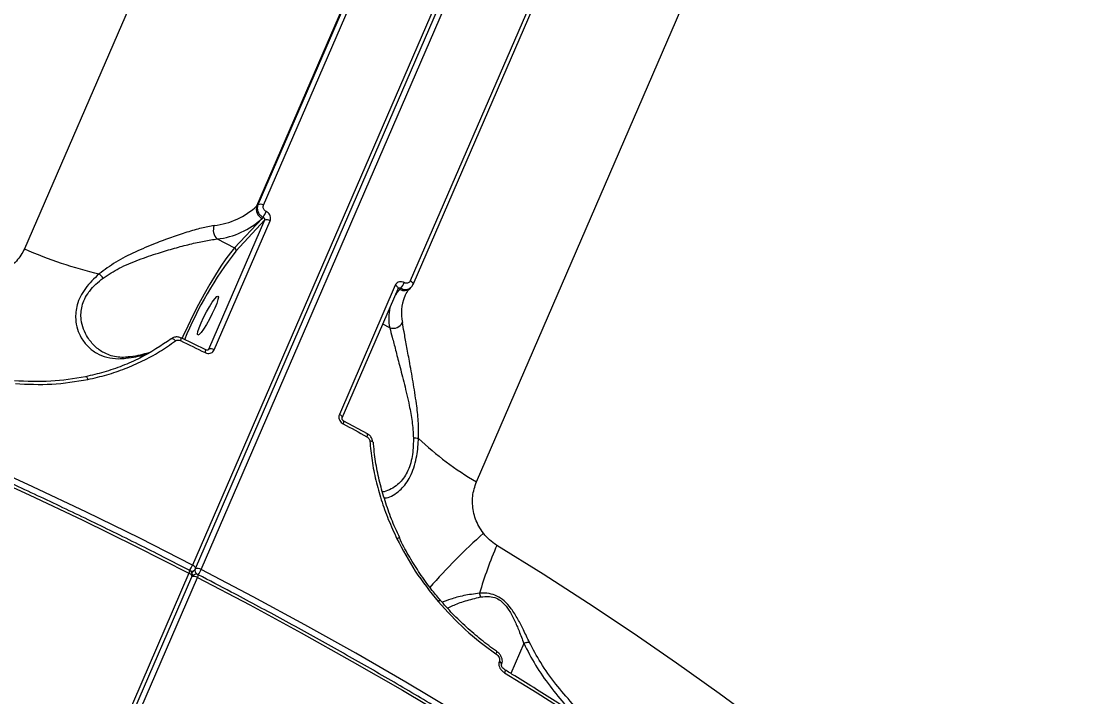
# Model space of a CAD drawing. Header units: millimetres. Extents: x -5238 to 5144, y -3542 to 5092.
# Drawn here: x 2829.1 to 3048.8, y 1511.6 to 1649.7 of the extents above; entities that cross this region are included whole.
import ezdxf

# ---------------------------------------------------------------- set-up
doc = ezdxf.new("R2010")
doc.units = ezdxf.units.MM
for name, color, linetype in [('DIKOM_ОБЪЕКТ', 7, 'Continuous'), ('DIKOM_РАЗМЕР_ЗОНА', 7, 'Continuous'), ('DIKOM_РАЗМЕР_ОБЪЕКТА', 7, 'Continuous')]:
    doc.layers.add(name, color=color, linetype=linetype)
doc.styles.add('style1', font='arial.ttf', dxfattribs={"width": 0.8})
doc.dimstyles.new('1-50', dxfattribs={"dimtxt": 300, "dimasz": 200, "dimexe": 100, "dimexo": 0, "dimgap": 100, "dimtad": 1, "dimtxsty": 'style1', "dimcen": 200, "dimclrd": 7, "dimclre": 7, "dimclrt": 7, "dimadec": 1, "dimazin": 2, "dimtfac": 1, "dimtmove": 0, "dimatfit": 2, "dimfxl": 0, "dimlwd": 25, "dimlwe": 18, "dimarcsym": 0})

# ---------------------------------------------------------------- blocks, each defined once
blk = doc.blocks.new('*D1')
at = {"layer": 'Defpoints', "color": 0, "transparency": 16777216}
for p in [(-4787.63, 5091.56), (3144.22, 5091.56), (-2554.16, -2403.28)]:
    blk.add_point(p, dxfattribs=at)
at = {"layer": 'DIKOM_РАЗМЕР_ЗОНА', "color": 7, "lineweight": 18, "transparency": 16777216}
for p, q in [((3144.22, 5091.56), (-4887.63, 5091.56)), ((-2554.16, -2403.28), (-4887.63, -2403.28))]:
    blk.add_line(p, q, dxfattribs=at)
at = {"layer": 'DIKOM_РАЗМЕР_ЗОНА', "color": 7, "lineweight": 25, "transparency": 16777216}
blk.add_line((-4787.63, -2203.28), (-4787.63, 4891.56), dxfattribs=at)
at = {"layer": 'DIKOM_РАЗМЕР_ЗОНА', "color": 7, "transparency": 16777216}
for points in [[(-4820.97, 4891.56), (-4754.3, 4891.56), (-4787.63, 5091.56)], [(-4820.97, -2203.28), (-4754.3, -2203.28), (-4787.63, -2403.28)]]:
    blk.add_solid(points, dxfattribs=at)
at = {"layer": 'DIKOM_РАЗМЕР_ЗОНА', "color": 7, "transparency": 16777216, "insert": (-5040.81, 1344.14), "char_height": 300, "attachment_point": 5, "rotation": 90, "style": 'style1'}
blk.add_mtext('7500', dxfattribs=at)
blk = doc.blocks.new('*D2')
at = {"layer": 'Defpoints', "color": 0, "transparency": 16777216}
for p in [(5144.22, 2720.02), (-4054.16, -903.28), (5144.22, -3441.88)]:
    blk.add_point(p, dxfattribs=at)
at = {"layer": 'DIKOM_РАЗМЕР_ЗОНА', "color": 7, "lineweight": 18, "transparency": 16777216}
for p, q in [((5144.22, 2720.02), (5144.22, -3541.88)), ((-4054.16, -903.28), (-4054.16, -3541.88))]:
    blk.add_line(p, q, dxfattribs=at)
at = {"layer": 'DIKOM_РАЗМЕР_ЗОНА', "color": 7, "lineweight": 25, "transparency": 16777216}
blk.add_line((-3854.16, -3441.88), (4944.22, -3441.88), dxfattribs=at)
at = {"layer": 'DIKOM_РАЗМЕР_ЗОНА', "color": 7, "transparency": 16777216}
for points in [[(-3854.16, -3408.54), (-3854.16, -3475.21), (-4054.16, -3441.88)], [(4944.22, -3408.54), (4944.22, -3475.21), (5144.22, -3441.88)]]:
    blk.add_solid(points, dxfattribs=at)
at = {"layer": 'DIKOM_РАЗМЕР_ЗОНА', "color": 7, "transparency": 16777216, "insert": (545.03, -3188.7), "char_height": 300, "attachment_point": 5, "style": 'style1'}
blk.add_mtext('9200', dxfattribs=at)
blk = doc.blocks.new('*D3')
at = {"layer": 'Defpoints', "color": 0, "transparency": 16777216}
for p in [(3889.93, 2956), (-2405.68, -161.05), (3889.93, -2949.28)]:
    blk.add_point(p, dxfattribs=at)
at = {"layer": 'DIKOM_РАЗМЕР_ОБЪЕКТА', "color": 7, "lineweight": 18, "transparency": 16777216}
for p, q in [((3889.93, 2956), (3889.93, -3049.28)), ((-2405.68, -161.05), (-2405.68, -3049.28))]:
    blk.add_line(p, q, dxfattribs=at)
at = {"layer": 'DIKOM_РАЗМЕР_ОБЪЕКТА', "color": 7, "lineweight": 25, "transparency": 16777216}
blk.add_line((-2205.68, -2949.28), (3689.93, -2949.28), dxfattribs=at)
at = {"layer": 'DIKOM_РАЗМЕР_ОБЪЕКТА', "color": 7, "transparency": 16777216}
for points in [[(-2205.68, -2915.95), (-2205.68, -2982.61), (-2405.68, -2949.28)], [(3689.93, -2915.95), (3689.93, -2982.61), (3889.93, -2949.28)]]:
    blk.add_solid(points, dxfattribs=at)
at = {"layer": 'DIKOM_РАЗМЕР_ОБЪЕКТА', "color": 7, "transparency": 16777216, "insert": (742.13, -2696.01), "char_height": 300, "attachment_point": 5, "style": 'style1'}
blk.add_mtext('6300', dxfattribs=at)

msp = doc.modelspace()

# ---------------------------------------------------------------- linework, layer by layer
at = {"layer": 'DIKOM_ОБЪЕКТ', "color": 7, "linetype": 'Continuous', "lineweight": 15}
for p, q in [((3037.09, 1937.994), (2864.098, 1538.546)), ((2864.706, 1537.812), (3037.698, 1937.26)), ((2865.863, 1537.636), (3038.855, 1937.084)), ((2954.829, 1892.097), (2829.731, 1603.24)), ((2922.178, 1555.573), (3047.276, 1844.43)), ((2907.153, 1680.748), (2877.487, 1612.248)), ((2877.281, 1612.026), (2906.947, 1680.527)), ((2878.643, 1612.148), (2908.309, 1680.648)), ((2938.314, 1665.177), (2908.648, 1596.677)), ((2909.218, 1595.962), (2938.885, 1664.462)), ((2877.487, 1612.248), (2877.281, 1612.026)), ((2878.823, 1609.081), (2867.386, 1582.672)), ((2868.547, 1582.569), (2879.985, 1608.979)), ((2878.327, 1609.468), (2872.719, 1603.424)), ((2872.98, 1602.784), (2878.823, 1609.081)), ((2878.545, 1609.703), (2878.327, 1609.468)), ((2869.152, 1605.262), (2872.719, 1603.424)), ((2905.578, 1595.783), (2894.14, 1569.373)), ((2894.716, 1568.656), (2906.153, 1595.065)), ((2906.5, 1594.941), (2906.718, 1595.176)), ((2908.681, 1595.231), (2908.887, 1595.454)), ((2909.181, 1595.906), (2909.218, 1595.962)), ((2905.749, 1594.132), (2906.5, 1594.941)), ((2904.458, 1587.059), (2903.009, 1587.806)), ((2866.836, 1582.539), (2861.81, 1585.004)), ((2867.386, 1582.672), (2867.238, 1582.512)), ((2867.386, 1582.672), (2867.309, 1582.558)), ((2851.092, 1581.111), (2851.061, 1581.108)), ((2899.908, 1565.361), (2895.039, 1567.997)), ((2901.001, 1563.678), (2901.001, 1563.685)), ((2901.157, 1563.324), (2901.123, 1563.684)), ((2863.383, 1536.895), (2690.39, 1137.448)), ((2690.998, 1136.713), (2863.991, 1536.161)), ((2692.155, 1136.537), (2865.148, 1535.985)), ((2863.99, 1536.957), (2864.521, 1537.529)), ((2864.101, 1536.331), (2864.024, 1536.247)), ((2926.289, 1520.937), (2926.294, 1520.933)), ((2931.882, 1522.522), (2929.214, 1516.362)), ((2926.87, 1518.82), (2926.839, 1518.748)), ((2927.31, 1518.09), (2927.341, 1518.162))]:
    msp.add_line(p, q, dxfattribs=at)
at = {"layer": 'DIKOM_ОБЪЕКТ', "color": 7, "linetype": 'Continuous', "lineweight": 15, "flags": 128}
for points in [[(2872.719, 1603.424), (2871.886, 1602.446), (2870.941, 1601.185), (2869.903, 1599.671), (2868.797, 1597.936), (2867.646, 1596.019), (2866.477, 1593.964), (2865.316, 1591.816), (2864.189, 1589.623), (2863.12, 1587.434), (2862.134, 1585.298), (2861.908, 1584.791)], [(2906.153, 1595.065), (2906.159, 1595.081), (2906.169, 1595.168), (2906.144, 1595.265), (2906.085, 1595.37), (2905.996, 1595.478), (2905.878, 1595.585), (2905.737, 1595.688), (2905.578, 1595.783)], [(2909.218, 1595.962), (2909.224, 1595.978), (2909.234, 1596.064), (2909.209, 1596.161), (2909.152, 1596.265), (2909.063, 1596.372), (2908.947, 1596.479), (2908.806, 1596.582), (2908.648, 1596.677)], [(2865.859, 1588.068), (2866.369, 1589.176), (2866.951, 1590.316), (2867.558, 1591.396), (2868.142, 1592.33), (2868.654, 1593.04), (2869.053, 1593.47), (2869.307, 1593.585), (2869.395, 1593.376), (2869.311, 1592.859), (2869.06, 1592.076), (2868.664, 1591.091), (2868.154, 1589.983), (2867.572, 1588.843), (2866.964, 1587.762), (2866.381, 1586.829), (2865.869, 1586.118), (2865.47, 1585.688), (2865.216, 1585.573), (2865.127, 1585.783), (2865.212, 1586.3), (2865.462, 1587.083), (2865.859, 1588.068)], [(2906.5, 1594.941), (2905.832, 1594.132), (2905.61, 1593.811)], [(2859.753, 1584.82), (2859.819, 1584.867), (2859.906, 1584.885), (2860.011, 1584.871), (2860.128, 1584.828), (2860.254, 1584.757), (2860.385, 1584.659), (2860.515, 1584.54), (2860.64, 1584.402)], [(2861.638, 1584.464), (2862.268, 1584.157), (2862.898, 1583.85), (2863.528, 1583.542), (2864.157, 1583.233), (2864.786, 1582.924), (2865.414, 1582.615), (2866.043, 1582.305), (2866.671, 1581.995)], [(2842.192, 1577.071), (2842.244, 1577.115), (2842.305, 1577.125), (2842.371, 1577.1), (2842.441, 1577.04), (2842.512, 1576.948), (2842.581, 1576.827), (2842.647, 1576.682), (2842.706, 1576.518)], [(2894.714, 1568.652), (2894.722, 1568.671), (2894.731, 1568.758), (2894.706, 1568.855), (2894.648, 1568.96), (2894.558, 1569.068), (2894.441, 1569.175), (2894.3, 1569.278), (2894.14, 1569.373)], [(2894.911, 1567.434), (2895.521, 1567.105), (2896.132, 1566.776), (2896.742, 1566.447), (2897.351, 1566.117), (2897.96, 1565.787), (2898.569, 1565.457), (2899.177, 1565.126), (2899.785, 1564.795)], [(2901.001, 1563.685), (2900.999, 1563.697), (2900.97, 1563.752), (2900.905, 1563.803), (2900.808, 1563.846), (2900.682, 1563.881), (2900.532, 1563.906), (2900.362, 1563.921)], [(2819.642, 1557.988), (2830.709, 1552.909), (2841.695, 1547.698), (2852.589, 1542.359), (2863.383, 1536.895)], [(2864.098, 1538.546), (2853.304, 1544.009), (2842.41, 1549.349), (2831.424, 1554.56), (2820.356, 1559.638)], [(2980.394, 1505.992), (2971.868, 1512.265), (2963.141, 1518.474), (2954.219, 1524.614), (2945.111, 1530.679), (2935.826, 1536.663), (2926.373, 1542.561)], [(2864.706, 1537.812), (2864.713, 1537.83), (2864.721, 1537.918), (2864.693, 1538.019), (2864.631, 1538.126), (2864.536, 1538.237), (2864.412, 1538.347), (2864.264, 1538.451), (2864.098, 1538.546)], [(2863.991, 1536.161), (2863.998, 1536.179), (2864.006, 1536.268), (2863.978, 1536.368), (2863.916, 1536.476), (2863.821, 1536.586), (2863.697, 1536.696), (2863.549, 1536.8), (2863.383, 1536.895)], [(2864.101, 1536.331), (2864.041, 1536.257), (2864.013, 1536.217)], [(2865.148, 1535.985), (2875.813, 1530.384), (2886.359, 1524.668), (2896.776, 1518.844), (2907.055, 1512.916), (2917.188, 1506.889)], [(2917.903, 1508.54), (2907.77, 1514.567), (2897.491, 1520.495), (2887.074, 1526.319), (2876.528, 1532.034), (2865.863, 1537.636)], [(2926.294, 1520.933), (2926.316, 1520.904), (2926.327, 1520.842), (2926.317, 1520.755), (2926.286, 1520.645), (2926.236, 1520.516), (2926.167, 1520.374)], [(2927.31, 1518.09), (2927.324, 1518.14), (2927.304, 1518.28), (2927.211, 1518.436), (2927.051, 1518.596), (2926.839, 1518.748)], [(2927.341, 1518.163), (2927.355, 1518.212), (2927.336, 1518.352), (2927.242, 1518.508), (2927.083, 1518.668), (2926.87, 1518.82)], [(2927.999, 1517.11), (2928.023, 1517.088), (2928.047, 1517.024), (2928.049, 1516.931), (2928.028, 1516.812), (2927.987, 1516.672), (2927.926, 1516.516)], [(2927.926, 1516.516), (2934.599, 1512.377), (2941.198, 1508.198), (2947.72, 1503.981), (2954.162, 1499.728), (2960.522, 1495.44), (2966.798, 1491.118), (2972.987, 1486.765), (2979.086, 1482.382)]]:
    msp.add_lwpolyline(points, dxfattribs=at)
at = {"layer": 'DIKOM_ОБЪЕКТ', "color": 7, "linetype": 'Continuous', "lineweight": 15}
for centre, radius, start, end in [((2866.945, 1623.043), 15.106, 276.07462, 313.1751), ((2879.208, 1611.321), 2.052, 159.89906, 244.57196), ((2877.977, 1611.184), 1.171, 55.36522, 114.7575), ((2872.983, 1613.461), 6.713, 325.95135, 337.3946), ((2867.475, 1621.034), 15.861, 276.07285, 313.17643), ((2879.314, 1608.013), 1.176, 55.23237, 114.67999), ((2870.837, 1607.081), 2.479, 157.70937, 227.18462), ((2864.889, 1682.476), 86.686, 246.07276, 256.7477), ((2935.58, 1554.382), 79.13, 142.28862, 157.53818), ((2872.498, 1602.961), 0.513, 339.90455, 64.58684), ((2839.566, 1592.175), 8.05, 39.09921, 47.37498), ((2907.399, 1596.529), 1.824, 240.48773, 314.66955), ((2903.624, 1597.864), 4.098, 319.02033, 337.86868), ((2915.607, 1590.074), 8.784, 157.59295, 192.47386), ((2914.089, 1589.067), 9.839, 167.33561, 191.77895), ((2905.081, 1589.144), 2.177, 253.36506, 333.61265), ((2860.553, 1585.107), 1.261, 329.3374, 355.31643), ((2865.711, 1582.584), 1.125, 328.46942, 357.70357), ((2867.877, 1581.605), 1.174, 55.18569, 114.70126), ((2851.227, 1579.991), 1.129, 98.4467, 130.39756), ((2894.288, 1567.872), 0.761, 324.8776, 9.43832), ((2899.195, 1565.218), 0.727, 324.37774, 11.32728), ((2908.651, 1552.668), 11.873, 81.86179, 86.92938), ((2955.969, 1613.166), 66.774, 226.88548, 239.59867), ((3011.486, 1446.962), 131.679, 131.85812, 138.65194), ((2906.403, 1543.144), 0.923, 88.48802, 122.02222), ((2999.119, 1510.539), 79.482, 156.24085, 163.75123), ((2859.335, 1540.506), 5.15, 322.6807, 337.62975), ((2862.632, 1537.392), 0.901, 326.53616, 3.54868), ((2863.073, 1536.558), 1, 336.58356, 62.78465), ((2863.902, 1538.125), 0.859, 261.14271, 316.07595), ((2864.431, 1534.955), 1.255, 55.16526, 111.26774), ((2864.834, 1535.651), 1, 76.22064, 137.13963), ((2863.788, 1538.209), 1, 317.13963, 336.58356), ((2865.619, 1537.408), 1.015, 163.71574, 228.85168), ((2865.147, 1536.61), 1.251, 55.08883, 111.47529), ((2864.834, 1535.651), 1, 62.66279, 76.22064), ((2864.415, 1536.474), 0.881, 326.31362, 4.24784), ((2860.76, 1539.78), 5.535, 324.36967, 337.20588), ((2913.492, 1532.24), 1.468, 306.66007, 326.54126), ((2920.19, 1531.636), 2.86, 7.57783, 23.54771)]:
    msp.add_arc(centre, radius, start, end, dxfattribs=at)
for points, knots in [([(2863.531, 1537.448), (2861.748, 1538.36), (2856.578, 1541.007), (2847.947, 1545.304), (2837.618, 1550.3), (2827.209, 1555.178), (2816.729, 1559.938), (2806.187, 1564.572), (2795.591, 1569.081), (2784.948, 1573.459), (2774.266, 1577.704), (2763.553, 1581.811), (2752.818, 1585.779), (2742.069, 1589.604), (2731.312, 1593.282), (2720.558, 1596.813), (2709.813, 1600.192), (2699.085, 1603.417), (2688.384, 1606.487), (2677.716, 1609.397), (2667.091, 1612.147), (2656.515, 1614.735), (2645.996, 1617.158), (2635.544, 1619.413), (2625.165, 1621.501), (2614.867, 1623.419), (2604.658, 1625.166), (2594.545, 1626.74), (2584.537, 1628.14), (2574.64, 1629.365), (2564.863, 1630.414), (2555.212, 1631.287), (2545.694, 1631.983), (2536.318, 1632.5), (2527.089, 1632.839), (2518.015, 1632.999), (2509.102, 1632.981), (2500.357, 1632.783), (2491.788, 1632.408), (2483.399, 1631.853), (2475.198, 1631.12), (2467.19, 1630.209), (2459.382, 1629.121), (2451.779, 1627.857), (2444.388, 1626.417), (2437.213, 1624.802), (2430.26, 1623.014), (2423.535, 1621.053), (2417.043, 1618.922), (2410.788, 1616.621), (2404.776, 1614.153), (2399.011, 1611.518), (2393.498, 1608.72), (2388.24, 1605.76), (2383.244, 1602.64), (2378.509, 1599.364), (2374.052, 1595.929), (2370.207, 1592.68), (2367.972, 1590.509), (2367.028, 1589.592)], [0, 0, 0, 0, 0.0093526, 0.0271223, 0.0448921, 0.0626617, 0.0804316, 0.0982015, 0.1159713, 0.1337409, 0.1515109, 0.1692807, 0.1870504, 0.2048205, 0.2225906, 0.2403612, 0.2581317, 0.2759022, 0.2936734, 0.3114444, 0.3292159, 0.346988, 0.3647601, 0.3825326, 0.4003056, 0.4180792, 0.4358531, 0.4536275, 0.4714028, 0.4891785, 0.5069546, 0.5247317, 0.5425095, 0.5602878, 0.5780671, 0.5958472, 0.6136282, 0.63141, 0.6491928, 0.6669765, 0.6847611, 0.7025464, 0.7203328, 0.7381197, 0.7559074, 0.7736955, 0.7914839, 0.8092721, 0.8270597, 0.8448465, 0.8626315, 0.8804141, 0.8981939, 0.9159693, 0.9337396, 0.9515036, 0.9692604, 0.9870088, 1, 1, 1, 1]), ([(2877.487, 1612.248), (2877.443, 1612.122), (2877.332, 1611.805), (2877.343, 1611.234), (2877.562, 1610.613), (2877.97, 1610.059), (2878.353, 1609.821), (2878.545, 1609.703)], [0, 0, 0, 0, 0.140743, 0.355448, 0.5702979, 0.7851279, 1, 1, 1, 1]), ([(2879.18, 1610.881), (2879.083, 1610.94), (2878.89, 1611.057), (2878.684, 1611.332), (2878.572, 1611.642), (2878.565, 1611.927), (2878.621, 1612.085), (2878.643, 1612.148)], [0, 0, 0, 0, 0.2150806, 0.4300964, 0.6449482, 0.8593613, 1, 1, 1, 1]), ([(2879.985, 1608.979), (2880.018, 1609.073), (2880.101, 1609.311), (2880.092, 1609.739), (2879.924, 1610.203), (2879.615, 1610.616), (2879.325, 1610.792), (2879.18, 1610.881)], [0, 0, 0, 0, 0.1405685, 0.3550712, 0.5698643, 0.7848128, 1, 1, 1, 1]), ([(2878.545, 1609.703), (2878.595, 1609.675), (2878.694, 1609.619), (2878.8, 1609.485), (2878.858, 1609.333), (2878.862, 1609.192), (2878.834, 1609.113), (2878.823, 1609.081)], [0, 0, 0, 0, 0.215617, 0.4306648, 0.645322, 0.8596217, 1, 1, 1, 1]), ([(2868.544, 1608.021), (2867.691, 1607.853), (2865.985, 1607.518), (2862.982, 1606.648), (2859.795, 1605.594), (2856.233, 1604.264), (2852.379, 1602.627), (2848.403, 1600.65), (2846.12, 1598.929), (2845.017, 1598.099)], [0, 0, 0, 0, 0.1316564, 0.2634919, 0.3951409, 0.5268742, 0.688293, 0.8495327, 1, 1, 1, 1]), ([(2845.813, 1597.252), (2846.895, 1597.956), (2849.169, 1599.435), (2853.083, 1601.025), (2856.895, 1602.328), (2860.424, 1603.378), (2863.592, 1604.203), (2866.583, 1604.882), (2868.296, 1605.136), (2869.152, 1605.262)], [0, 0, 0, 0, 0.1463773, 0.3075806, 0.4690117, 0.6020974, 0.7351162, 0.8676429, 1, 1, 1, 1]), ([(2829.731, 1603.24), (2829.244, 1602.361), (2828.278, 1600.619), (2825.823, 1598.801), (2823.324, 1597.924), (2821.707, 1597.892), (2821.129, 1597.881)], [0, 0, 0, 0, 0.2885529, 0.5716279, 0.8470421, 1, 1, 1, 1]), ([(2845.017, 1598.099), (2844.496, 1597.632), (2843.454, 1596.698), (2842.143, 1595.15), (2841.128, 1593.499), (2840.285, 1591.345), (2840.079, 1589.021), (2840.511, 1586.781), (2841.355, 1584.856), (2842.67, 1583.156), (2844.461, 1581.804), (2846.562, 1580.979), (2848.609, 1580.694), (2849.975, 1580.807), (2850.495, 1580.851)], [0, 0, 0, 0, 0.061057, 0.1220412, 0.1836204, 0.2451862, 0.3548554, 0.4369251, 0.5190966, 0.6228192, 0.7265959, 0.8310899, 0.9355791, 1, 1, 1, 1]), ([(2846.25, 1581.886), (2846.154, 1581.923), (2845.355, 1582.237), (2844.091, 1583.291), (2842.679, 1584.912), (2841.741, 1586.784), (2841.199, 1588.911), (2841.297, 1591.07), (2842.004, 1592.999), (2842.622, 1594.015), (2843.382, 1595.019), (2844.283, 1596.016), (2845.299, 1596.836), (2845.813, 1597.252)], [0, 0, 0, 0, 0.0192759, 0.1603507, 0.3051399, 0.4153678, 0.528411, 0.6745877, 0.7489428, 0.8259894, 0.8370747, 0.9174166, 1, 1, 1, 1]), ([(2907.42, 1596.32), (2907.321, 1596.366), (2907.072, 1596.481), (2906.64, 1596.529), (2906.188, 1596.427), (2905.802, 1596.177), (2905.652, 1595.914), (2905.578, 1595.783)], [0, 0, 0, 0, 0.1418283, 0.3566711, 0.5713543, 0.785672, 1, 1, 1, 1]), ([(2906.154, 1595.064), (2906.155, 1595.068), (2906.164, 1595.096), (2906.178, 1595.106), (2906.19, 1595.115)], [0, 0, 0, 0, 0.1267538, 1, 1, 1, 1]), ([(2906.189, 1595.116), (2906.192, 1595.121), (2906.223, 1595.168), (2906.319, 1595.219), (2906.464, 1595.253), (2906.605, 1595.233), (2906.686, 1595.192), (2906.718, 1595.176)], [0, 0, 0, 0, 0.0328508, 0.2964106, 0.5604074, 0.8249274, 1, 1, 1, 1]), ([(2906.718, 1595.176), (2906.851, 1595.116), (2907.185, 1594.965), (2907.76, 1594.907), (2908.373, 1595.034), (2908.683, 1595.282), (2908.836, 1595.405)], [0, 0, 0, 0, 0.1814344, 0.4562771, 0.7310094, 1, 1, 1, 1]), ([(2908.648, 1596.677), (2908.598, 1596.589), (2908.499, 1596.414), (2908.242, 1596.248), (2907.94, 1596.18), (2907.653, 1596.212), (2907.486, 1596.289), (2907.42, 1596.32)], [0, 0, 0, 0, 0.214181, 0.4285118, 0.6431451, 0.8580427, 1, 1, 1, 1]), ([(2907.508, 1593.391), (2907.56, 1593.534), (2907.755, 1594.073), (2908.181, 1594.667), (2908.581, 1595.119), (2908.681, 1595.231)], [0, 0, 0, 0, 0.2141302, 0.8039788, 1, 1, 1, 1]), ([(2908.836, 1595.405), (2908.84, 1595.407), (2909.007, 1595.521), (2909.095, 1595.716), (2909.181, 1595.906)], [0, 0, 0, 0, 0.0200176, 1, 1, 1, 1]), ([(2904.458, 1587.059), (2904.618, 1586.452), (2904.962, 1585.155), (2905.634, 1582.555), (2906.477, 1579.322), (2907.462, 1575.51), (2908.372, 1571.612), (2909.09, 1567.91), (2909.221, 1565.663), (2909.287, 1564.524)], [0, 0, 0, 0, 0.122705, 0.2624587, 0.4060158, 0.5749208, 0.7482636, 0.8723744, 1, 1, 1, 1]), ([(2910.332, 1564.422), (2910.34, 1565.614), (2910.357, 1568.001), (2909.88, 1571.933), (2909.237, 1576.098), (2908.504, 1580.108), (2907.885, 1583.515), (2907.394, 1586.226), (2907.146, 1587.557), (2907.031, 1588.177)], [0, 0, 0, 0, 0.1281532, 0.2567356, 0.4268207, 0.5968796, 0.7373087, 0.8775753, 1, 1, 1, 1]), ([(2859.753, 1584.82), (2857.67, 1583.425), (2854.514, 1581.31), (2849.762, 1579.252), (2846.044, 1577.958), (2843.464, 1577.364), (2842.192, 1577.071)], [0, 0, 0, 0, 0.3951676, 0.5986735, 0.8021625, 1, 1, 1, 1]), ([(2842.706, 1576.518), (2844.004, 1576.815), (2846.601, 1577.41), (2850.332, 1578.689), (2853.943, 1580.264), (2857.415, 1582.14), (2859.565, 1583.648), (2860.64, 1584.402)], [0, 0, 0, 0, 0.1978365, 0.3955005, 0.5931679, 0.7965785, 1, 1, 1, 1]), ([(2861.804, 1584.988), (2861.598, 1585.073), (2861.148, 1585.26), (2860.421, 1585.195), (2859.877, 1584.947), (2859.637, 1584.724), (2859.562, 1584.654)], [0, 0, 0, 0, 0.2699305, 0.5908019, 0.8712125, 1, 1, 1, 1]), ([(2860.64, 1584.402), (2860.729, 1584.454), (2860.906, 1584.559), (2861.233, 1584.587), (2861.482, 1584.536), (2861.611, 1584.477), (2861.638, 1584.464)], [0, 0, 0, 0, 0.3058585, 0.6116057, 0.9180667, 1, 1, 1, 1]), ([(2850.495, 1580.851), (2851.881, 1581.037), (2853.58, 1581.266), (2854.817, 1581.831), (2855.045, 1581.935)], [0, 0, 0, 0, 0.8151604, 1, 1, 1, 1]), ([(2855.138, 1581.975), (2854.581, 1581.813), (2853.43, 1581.478), (2852.032, 1581.206), (2851.167, 1581.133), (2851.062, 1581.124)], [0, 0, 0, 0, 0.4518327, 0.9330667, 1, 1, 1, 1]), ([(2866.671, 1581.995), (2866.772, 1581.952), (2867.028, 1581.844), (2867.47, 1581.806), (2867.931, 1581.917), (2868.322, 1582.174), (2868.472, 1582.437), (2868.547, 1582.569)], [0, 0, 0, 0, 0.1418026, 0.3567464, 0.5713865, 0.7857854, 1, 1, 1, 1]), ([(2867.303, 1582.562), (2867.292, 1582.547), (2867.264, 1582.508), (2867.158, 1582.471), (2866.994, 1582.48), (2866.888, 1582.508), (2866.837, 1582.538), (2866.837, 1582.538)], [0, 0, 0, 0, 0.216862, 0.5703485, 0.7842971, 0.9983069, 1, 1, 1, 1]), ([(2851.091, 1581.14), (2850.855, 1581.105), (2850.07, 1580.989), (2848.857, 1581.058), (2847.45, 1581.309), (2846.635, 1581.682), (2846.23, 1581.868)], [0, 0, 0, 0, 0.1237044, 0.4101607, 0.7065743, 1, 1, 1, 1]), ([(2842.192, 1577.071), (2839.848, 1576.678), (2835.104, 1575.883), (2830.165, 1576.108), (2827.667, 1576.222)], [0, 0, 0, 0, 0.4941682, 1, 1, 1, 1]), ([(2827.863, 1575.666), (2830.357, 1575.548), (2835.403, 1575.309), (2840.253, 1576.112), (2842.706, 1576.518)], [0, 0, 0, 0, 0.4941801, 1, 1, 1, 1]), ([(2894.14, 1569.373), (2894.107, 1569.279), (2894.023, 1569.04), (2894.029, 1568.608), (2894.189, 1568.136), (2894.488, 1567.712), (2894.77, 1567.527), (2894.911, 1567.434)], [0, 0, 0, 0, 0.1406385, 0.355138, 0.5698311, 0.7848185, 1, 1, 1, 1]), ([(2895.039, 1567.999), (2895.032, 1568.002), (2894.983, 1568.024), (2894.889, 1568.099), (2894.785, 1568.223), (2894.715, 1568.366), (2894.688, 1568.501), (2894.694, 1568.604), (2894.711, 1568.637), (2894.719, 1568.651)], [0, 0, 0, 0, 0.0279114, 0.1835378, 0.3448972, 0.5061244, 0.675664, 0.8620882, 1, 1, 1, 1]), ([(2899.785, 1564.795), (2899.879, 1564.733), (2900.066, 1564.608), (2900.263, 1564.324), (2900.345, 1564.084), (2900.359, 1563.949), (2900.362, 1563.921)], [0, 0, 0, 0, 0.306675, 0.6132868, 0.9194873, 1, 1, 1, 1]), ([(2900.984, 1563.684), (2900.958, 1563.881), (2900.899, 1564.322), (2900.52, 1564.938), (2900.11, 1565.216), (2899.906, 1565.355)], [0, 0, 0, 0, 0.288774, 0.6446368, 1, 1, 1, 1]), ([(2909.287, 1564.524), (2909.287, 1564.3), (2909.287, 1562.866), (2909.111, 1560.806), (2908.509, 1558.629), (2908.031, 1557.557), (2907.461, 1556.568), (2906.799, 1555.673), (2905.666, 1554.611), (2904.379, 1553.888), (2903.4, 1553.502), (2902.959, 1553.519), (2902.941, 1553.52)], [0, 0, 0, 0, 0.0360147, 0.2305873, 0.3338009, 0.4370322, 0.4564816, 0.5689888, 0.6816826, 0.8374495, 0.993426, 1, 1, 1, 1]), ([(2903.33, 1552.301), (2903.482, 1552.299), (2904.034, 1552.294), (2905.132, 1552.79), (2906.4, 1553.663), (2907.525, 1554.86), (2908.458, 1556.234), (2909.241, 1557.943), (2909.965, 1560.389), (2910.247, 1562.649), (2910.321, 1564.184), (2910.332, 1564.422)], [0, 0, 0, 0, 0.0558333, 0.2014886, 0.3469829, 0.454264, 0.5614342, 0.6705273, 0.7796137, 0.9659255, 1, 1, 1, 1]), ([(2900.362, 1563.921), (2900.495, 1562.58), (2900.762, 1559.899), (2901.568, 1555.879), (2902.677, 1551.857), (2904.098, 1547.85), (2905.308, 1545.234), (2905.914, 1543.927)], [0, 0, 0, 0, 0.1976748, 0.3953809, 0.5930884, 0.7965463, 1, 1, 1, 1]), ([(2906.536, 1544.113), (2906.207, 1544.786), (2905.299, 1546.649), (2904.086, 1549.807), (2902.877, 1553.556), (2901.964, 1557.362), (2901.377, 1560.629), (2901.215, 1562.614), (2901.157, 1563.324)], [0, 0, 0, 0, 0.1097779, 0.3038319, 0.499026, 0.6948813, 0.8908033, 1, 1, 1, 1]), ([(2923.618, 1545.036), (2923.282, 1545.519), (2922.338, 1546.872), (2921.448, 1549.495), (2921.234, 1552.69), (2921.861, 1554.606), (2922.178, 1555.573)], [0, 0, 0, 0, 0.1529646, 0.4283731, 0.7114425, 1, 1, 1, 1]), ([(2926.373, 1542.561), (2926.324, 1542.591), (2925.795, 1542.921), (2924.8, 1543.663), (2924.017, 1544.573), (2923.618, 1545.036)], [0, 0, 0, 0, 0.0468198, 0.5142727, 1, 1, 1, 1]), ([(2905.914, 1543.927), (2907.103, 1541.68), (2909.511, 1537.132), (2912.737, 1533.101), (2914.368, 1531.062)], [0, 0, 0, 0, 0.4941715, 1, 1, 1, 1]), ([(2914.737, 1531.448), (2914.13, 1532.165), (2912.678, 1533.881), (2910.599, 1536.786), (2908.512, 1540.127), (2907.13, 1542.572), (2906.519, 1543.921), (2906.448, 1544.077)], [0, 0, 0, 0, 0.1860859, 0.4448866, 0.7048521, 0.9657872, 1, 1, 1, 1]), ([(3125.637, 1261.302), (3125.659, 1262.015), (3125.734, 1264.516), (3125.555, 1268.909), (3125.104, 1274.475), (3124.339, 1280.139), (3123.284, 1285.887), (3121.933, 1291.719), (3120.289, 1297.629), (3118.353, 1303.612), (3116.127, 1309.664), (3113.611, 1315.78), (3110.81, 1321.956), (3107.723, 1328.185), (3104.354, 1334.465), (3100.706, 1340.79), (3096.781, 1347.155), (3092.582, 1353.555), (3088.113, 1359.986), (3083.377, 1366.444), (3078.378, 1372.922), (3073.12, 1379.416), (3067.606, 1385.921), (3061.841, 1392.434), (3055.828, 1398.948), (3049.574, 1405.459), (3043.082, 1411.961), (3036.357, 1418.451), (3029.405, 1424.924), (3022.23, 1431.374), (3014.839, 1437.796), (3007.236, 1444.187), (2999.427, 1450.541), (2991.418, 1456.853), (2983.216, 1463.119), (2974.826, 1469.334), (2966.254, 1475.493), (2957.508, 1481.592), (2948.593, 1487.627), (2939.517, 1493.592), (2930.286, 1499.483), (2920.907, 1505.296), (2911.388, 1511.027), (2901.734, 1516.671), (2891.955, 1522.224), (2882.055, 1527.68), (2873.159, 1532.448), (2867.541, 1535.37), (2865.293, 1536.539)], [0, 0, 0, 0, 0.0088209, 0.0309505, 0.0530921, 0.0752453, 0.097409, 0.1195825, 0.1417638, 0.1639522, 0.1861457, 0.208344, 0.2305454, 0.2527491, 0.2749542, 0.2971604, 0.3193671, 0.3415734, 0.3637795, 0.3859847, 0.4081892, 0.4303927, 0.4525952, 0.4747967, 0.4969973, 0.5191965, 0.541395, 0.5635922, 0.5857888, 0.6079841, 0.6301785, 0.6523721, 0.6745648, 0.6967567, 0.7189481, 0.7411389, 0.7633286, 0.7855178, 0.8077068, 0.8298953, 0.8520828, 0.8742703, 0.8964575, 0.9186442, 0.9408305, 0.9630167, 0.9852027, 1, 1, 1, 1]), ([(2926.292, 1520.942), (2926.291, 1520.942), (2925.206, 1521.651), (2923.139, 1523.248), (2920.126, 1525.788), (2917.299, 1528.512), (2915.57, 1530.472), (2914.72, 1531.434)], [0, 0, 0, 0, 0.0002408, 0.252773, 0.5050879, 0.7568693, 1, 1, 1, 1]), ([(2922.811, 1532.778), (2921.712, 1532.631), (2919.512, 1532.335), (2916.96, 1531.599), (2915.729, 1531.142), (2915.173, 1530.935)], [0, 0, 0, 0, 0.3534171, 0.7074646, 1, 1, 1, 1]), ([(2916.278, 1529.715), (2916.621, 1529.888), (2917.626, 1530.395), (2919.85, 1531.252), (2921.96, 1531.758), (2923.024, 1532.013)], [0, 0, 0, 0, 0.2038099, 0.5982164, 1, 1, 1, 1]), ([(2933.03, 1522.729), (2932.629, 1523.575), (2931.892, 1525.13), (2930.685, 1527.463), (2929.435, 1529.511), (2927.984, 1531.217), (2926.383, 1532.297), (2924.598, 1532.822), (2923.463, 1532.794), (2922.811, 1532.778)], [0, 0, 0, 0, 0.1839956, 0.3384068, 0.4956213, 0.6241607, 0.7374494, 0.8491998, 1, 1, 1, 1]), ([(2923.024, 1532.013), (2923.621, 1532.09), (2924.644, 1532.223), (2926.178, 1531.87), (2927.102, 1531.29), (2927.992, 1530.497), (2928.972, 1529.204), (2930.009, 1527.216), (2930.97, 1524.909), (2931.56, 1523.366), (2931.882, 1522.522)], [0, 0, 0, 0, 0.1504015, 0.2579114, 0.3420741, 0.3655539, 0.4905032, 0.6488136, 0.8079255, 1, 1, 1, 1]), ([(2914.368, 1531.062), (2916.16, 1529.095), (2919.788, 1525.11), (2924.023, 1521.965), (2926.167, 1520.374)], [0, 0, 0, 0, 0.4937635, 1, 1, 1, 1]), ([(2933.03, 1522.729), (2933, 1522.73), (2932.838, 1522.735), (2932.468, 1522.703), (2932.094, 1522.59), (2931.887, 1522.528)], [0, 0, 0, 0, 0.0927386, 0.4978329, 1, 1, 1, 1]), ([(2947.39, 1504.833), (2946.74, 1505.376), (2944.73, 1507.054), (2941.756, 1510.211), (2938.316, 1514.216), (2935.316, 1518.373), (2933.762, 1521.334), (2933.03, 1522.729)], [0, 0, 0, 0, 0.1075124, 0.3321602, 0.5567474, 0.7910082, 1, 1, 1, 1]), ([(2926.167, 1520.374), (2926.297, 1520.269), (2926.553, 1520.063), (2926.809, 1519.669), (2926.928, 1519.299), (2926.937, 1519.016), (2926.889, 1518.875), (2926.87, 1518.82)], [0, 0, 0, 0, 0.2717998, 0.5388418, 0.7375452, 0.8966457, 1, 1, 1, 1]), ([(2927.326, 1518.17), (2927.381, 1518.311), (2927.506, 1518.631), (2927.48, 1519.199), (2927.285, 1519.824), (2926.893, 1520.45), (2926.493, 1520.765), (2926.288, 1520.926)], [0, 0, 0, 0, 0.142883, 0.3245375, 0.5224649, 0.7545352, 1, 1, 1, 1]), ([(2931.882, 1522.522), (2931.882, 1522.523), (2931.883, 1522.525), (2931.885, 1522.527), (2931.887, 1522.528), (2931.887, 1522.528)], [0, 0, 0, 0, 0.4242313, 0.7702464, 1, 1, 1, 1]), ([(2931.887, 1522.528), (2932.647, 1521.019), (2934.176, 1517.982), (2937.171, 1513.769), (2939.758, 1510.56), (2941.432, 1508.846), (2941.89, 1508.377)], [0, 0, 0, 0, 0.2955238, 0.5946354, 0.8889712, 1, 1, 1, 1]), ([(2926.839, 1518.748), (2926.801, 1518.625), (2926.727, 1518.38), (2926.785, 1517.92), (2927.004, 1517.394), (2927.405, 1516.883), (2927.761, 1516.632), (2927.926, 1516.516)], [0, 0, 0, 0, 0.152321, 0.3040582, 0.5080538, 0.7732424, 1, 1, 1, 1]), ([(2927.999, 1517.113), (2927.989, 1517.118), (2927.837, 1517.198), (2927.613, 1517.407), (2927.411, 1517.695), (2927.332, 1517.885), (2927.309, 1517.992), (2927.305, 1518.056), (2927.309, 1518.086), (2927.31, 1518.089), (2927.31, 1518.09)], [0, 0, 0, 0, 0.0267194, 0.4129297, 0.6416343, 0.768934, 0.8435918, 0.8947245, 0.9470728, 1, 1, 1, 1]), ([(2979.102, 1483.014), (2977.605, 1484.097), (2973.263, 1487.235), (2965.939, 1492.387), (2957.081, 1498.443), (2948.057, 1504.432), (2939.037, 1510.244), (2932.318, 1514.454), (2928.672, 1516.697), (2927.999, 1517.11)], [0, 0, 0, 0, 0.0925259, 0.2683396, 0.4441538, 0.6199625, 0.7957695, 0.9623181, 1, 1, 1, 1])]:
    msp.add_open_spline(points, degree=3, knots=knots, dxfattribs=at)

# ---------------------------------------------------------------- dimensions: what is measured, and where the dimension line sits
at = {"layer": 'DIKOM_РАЗМЕР_ЗОНА'}
dim = msp.add_linear_dim(base=(-4787.635, 5091.556), p1=(-2554.164, -2403.276), p2=(3144.22, 5091.556), angle=90, text='7500', dimstyle='1-50', dxfattribs=at)
dim.commit()
dim.dimension.update_dxf_attribs({"geometry": '*D1', "text_midpoint": (-4787.635, 1344.14), "dimtype": 160})
dim = msp.add_linear_dim(base=(5144.22, -3441.876), p1=(-4054.164, -903.276), p2=(5144.22, 2720.022), text='9200', dimstyle='1-50', dxfattribs=at)
dim.commit()
dim.dimension.update_dxf_attribs({"geometry": '*D2', "text_midpoint": (545.028, -3441.876), "dimtype": 160})
at = {"layer": 'DIKOM_РАЗМЕР_ОБЪЕКТА'}
dim = msp.add_linear_dim(base=(3889.931, -2949.281), p1=(-2405.679, -161.052), p2=(3889.931, 2956.002), text='6300', dimstyle='1-50', dxfattribs=at)
dim.commit()
dim.dimension.update_dxf_attribs({"geometry": '*D3', "text_midpoint": (742.126, -2949.281), "dimtype": 160})

doc.saveas('drawing.dxf')
